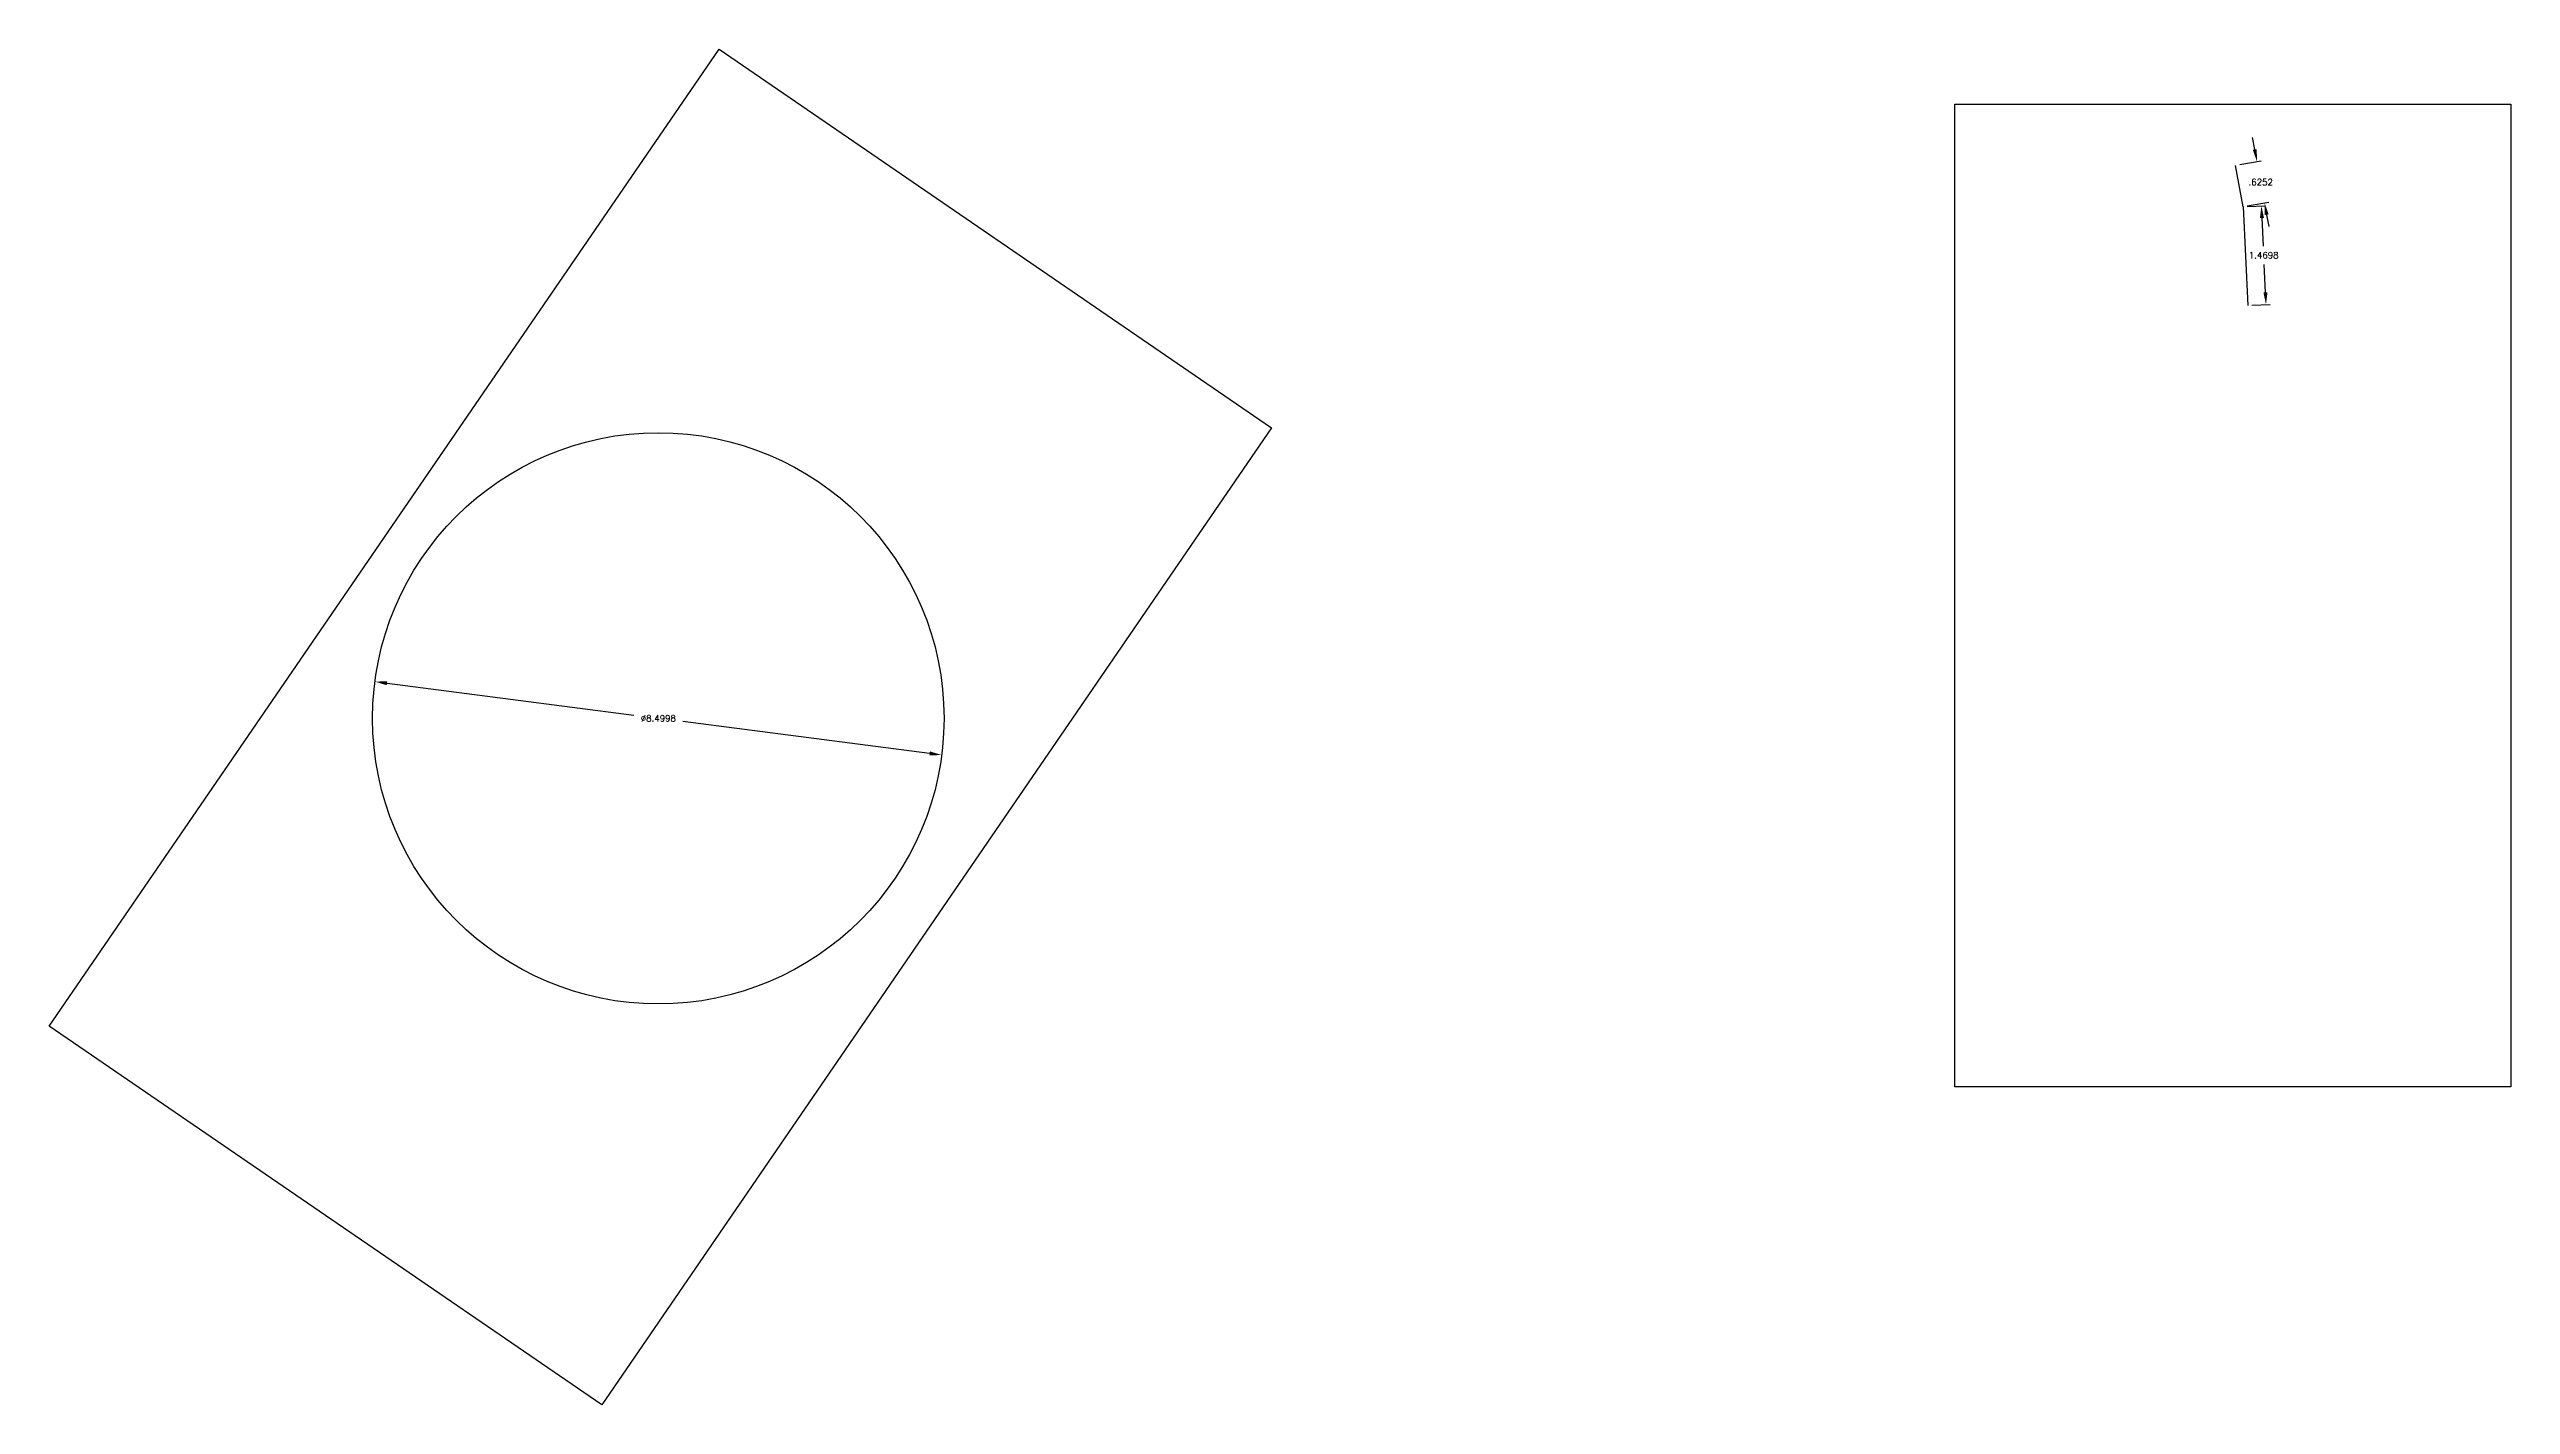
# Model space of a CAD drawing. Extents: x -22 to 22, y -21.4 to 26.8.
# Drawn here: x -20.93 to 15.68, y -21.45 to -1.28 of the extents above; entities that cross this region are included whole.
import ezdxf

# ---------------------------------------------------------------- set-up
doc = ezdxf.new("R2010")
doc.units = 0
doc.header["$MEASUREMENT"] = 0
doc.header["$PDMODE"] = 3
doc.layers.get('0').update_dxf_attribs({"linetype": 'CONTINUOUS'})
doc.layers.get('Defpoints').update_dxf_attribs({"color": 10, "linetype": 'CONTINUOUS'})
doc.styles.add('RomanS', font='romans')
doc.dimstyles.get("Standard").update_dxf_attribs({"dimtxt": 0.094, "dimasz": 0.18, "dimexe": 0.0625, "dimexo": 0.0625, "dimgap": 0.09, "dimtad": 0, "dimtih": 1, "dimtoh": 1, "dimdec": 4, "dimzin": 4, "dimdsep": 46, "dimtxsty": 'RomanS', "dimcen": 0.09, "dimazin": 1, "dimtfac": 1, "dimtdec": 4, "dimtofl": 0, "dimtmove": 0, "dimatfit": 1, "dimfxl": 1, "dimtolj": 1, "dimtzin": 0, "dimarcsym": 0})
picture_1 = doc.add_image_def('image1.jpg', size_in_pixel=(1520, 2688))
picture_2 = doc.add_image_def('image2.jpg', size_in_pixel=(1520, 2688))

# ---------------------------------------------------------------- blocks, each defined once
blk = doc.blocks.new('*D14')
at = {"color": 0, "lineweight": -2, "transparency": 16777216}
for p, q in [((-15.909, -10.711), (-12.239, -11.186)), ((-7.837, -11.756), (-11.508, -11.281))]:
    blk.add_line(p, q, dxfattribs=at)
at = {"color": 0, "transparency": 16777216}
for points in [[(-15.906, -10.682), (-15.913, -10.741), (-16.088, -10.688)], [(-7.833, -11.726), (-7.841, -11.786), (-7.659, -11.779)]]:
    blk.add_solid(points, dxfattribs=at)
at = {"layer": 'Defpoints', "color": 0, "transparency": 16777216}
for p in [(-16.088, -10.688), (-7.659, -11.779)]:
    blk.add_point(p, dxfattribs=at)
at = {"color": 0, "transparency": 16777216, "insert": (-11.873, -11.234), "char_height": 0.094, "attachment_point": 5, "style": 'RomanS'}
blk.add_mtext('\\A1;∅8.4998', dxfattribs=at)
blk = doc.blocks.new('*D15')
at = {"color": 0, "lineweight": -2, "transparency": 16777216}
for p, q in [((11.874, -2.771), (11.842, -2.594)), ((11.65, -2.995), (11.968, -2.937)), ((11.762, -3.61), (12.081, -3.552)), ((12.051, -3.74), (12.084, -3.917))]:
    blk.add_line(p, q, dxfattribs=at)
at = {"color": 0, "transparency": 16777216}
for points in [[(11.904, -2.766), (11.845, -2.776), (11.906, -2.948)], [(12.081, -3.735), (12.022, -3.745), (12.019, -3.563)]]:
    blk.add_solid(points, dxfattribs=at)
at = {"layer": 'Defpoints', "color": 0, "transparency": 16777216}
for p in [(11.588, -3.006), (11.906, -2.948), (11.701, -3.621)]:
    blk.add_point(p, dxfattribs=at)
at = {"color": 0, "transparency": 16777216, "insert": (11.963, -3.256), "char_height": 0.094, "attachment_point": 5, "style": 'RomanS'}
blk.add_mtext('\\A1;.6252', dxfattribs=at)
blk = doc.blocks.new('*D16')
at = {"color": 0, "lineweight": -2, "transparency": 16777216}
for p, q in [((11.763, -3.618), (12.036, -3.606)), ((11.981, -3.788), (12.001, -4.206)), ((12.033, -4.897), (12.014, -4.48)), ((11.831, -5.087), (12.104, -5.074))]:
    blk.add_line(p, q, dxfattribs=at)
at = {"color": 0, "transparency": 16777216}
for points in [[(12.011, -3.787), (11.951, -3.79), (11.973, -3.609)], [(12.063, -4.896), (12.003, -4.898), (12.041, -5.077)]]:
    blk.add_solid(points, dxfattribs=at)
at = {"layer": 'Defpoints', "color": 0, "transparency": 16777216}
for p in [(11.701, -3.621), (11.973, -3.609), (11.769, -5.089)]:
    blk.add_point(p, dxfattribs=at)
at = {"color": 0, "transparency": 16777216, "insert": (12.007, -4.343), "char_height": 0.094, "attachment_point": 5, "style": 'RomanS'}
blk.add_mtext('\\A1;1.4698', dxfattribs=at)

msp = doc.modelspace()

# ---------------------------------------------------------------- linework, layer by layer
for q in [(11.58824, -3.00629), (11.76899, -5.08948)]:
    msp.add_line((11.7008, -3.62124), q)
msp.add_circle((-11.87327, -11.2337), 4.24988)

# ---------------------------------------------------------------- dimensions: what is measured, and where the dimension line sits
for p1, p2, distance, picture, middle in [((11.7008, -3.62124), (11.58824, -3.00629), -0.32353, '*D15', (11.96276, -3.25552)), ((11.76899, -5.08948), (11.7008, -3.62124), -0.27258, '*D16', (12.00718, -4.34272))]:
    dim = msp.add_aligned_dim(p1=p1, p2=p2, distance=distance, dimstyle='Standard')
    dim.commit()
    dim.dimension.update_dxf_attribs({"geometry": picture, "text_midpoint": middle})
dim = msp.add_diameter_dim_2p(p1=(-7.65856, -11.77925), p2=(-16.08799, -10.68815), dimstyle='Standard')
dim.commit()
dim.dimension.update_dxf_attribs({"geometry": '*D14', "text_midpoint": (-11.87327, -11.2337)})

# ---------------------------------------------------------------- pictures from other files: only their frames are drawn
image = msp.add_image(picture_1, insert=(-2.75076, -6.9122), size_in_units=(9.96483, 17.62202), rotation=145.57)
image.dxf.flags = 7
image = msp.add_image(picture_2, insert=(7.41492, -16.71642), size_in_units=(8.2672, 14.61988))
image.dxf.flags = 7

doc.saveas('drawing.dxf')
